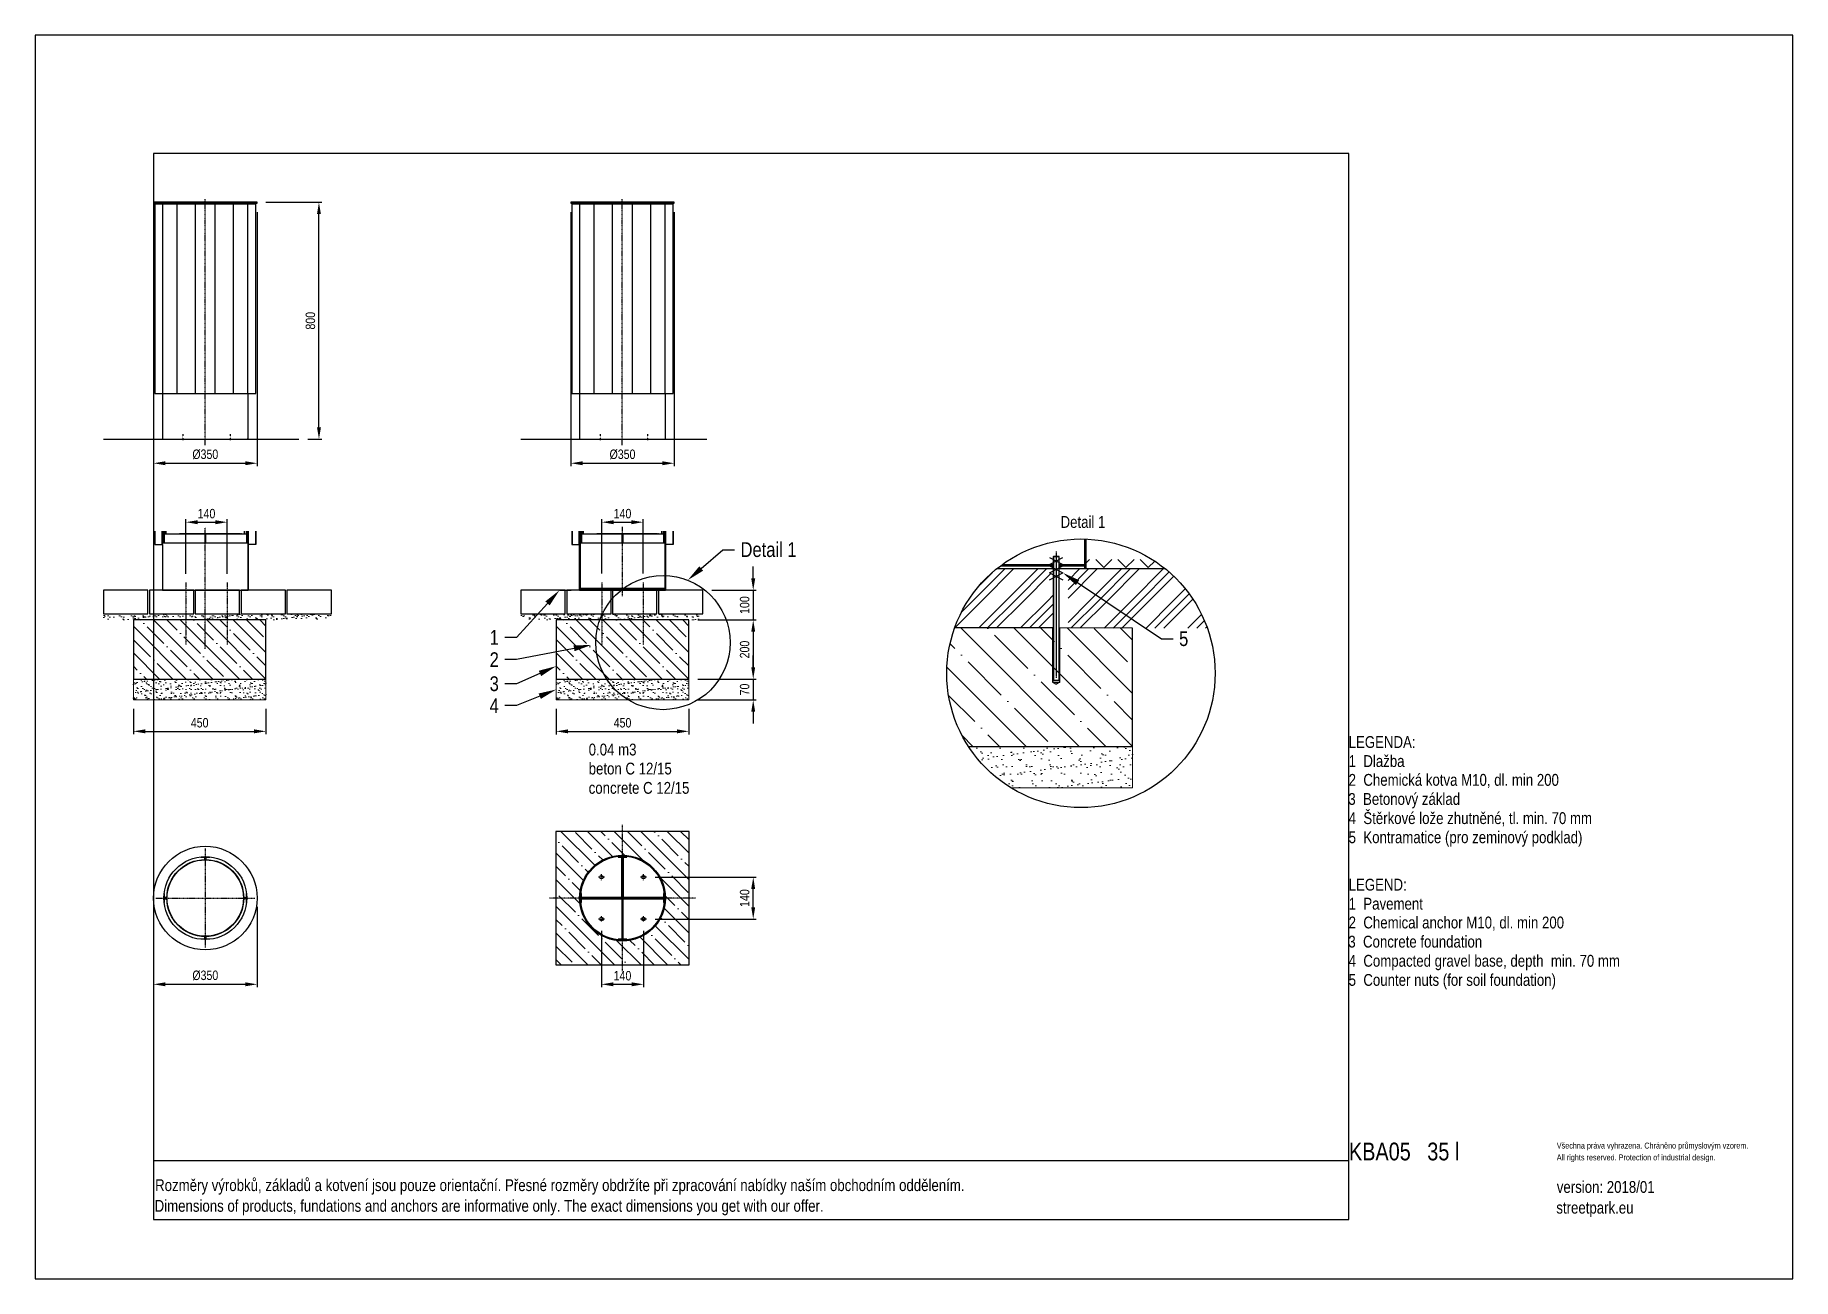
# Model space of a CAD drawing. Header units: millimetres. Extents: x 5064 to 11004, y 3085 to 7285.
import ezdxf
from ezdxf import colors
from ezdxf.entities.mleader import LeaderData, LeaderLine
from ezdxf.lldxf.tags import DXFTag
from ezdxf.math import Vec2, Vec3

# ---------------------------------------------------------------- set-up
doc = ezdxf.new("R2010")
doc.units = ezdxf.units.MM
doc.header["$LTSCALE"] = 0.3
doc.linetypes.add('DashDot', pattern=[15, 9, -3, 0, -3])
doc.layers.add('Nekreslit', color=6, linetype='Continuous', plot=False)
doc.layers.add('SRAFY', color=251, linetype='Continuous', lineweight=13)
doc.styles.add('SEACAD_Arial', font='arial.ttf', dxfattribs={"width": 0.8})
tags = doc.linetypes.add('HIDDEN2', pattern=[4.7625, 3.175, -1.5875]).pattern_tags.tags
tags[6:7] = [DXFTag(74, 4), DXFTag(75, 0), DXFTag(340, '0'), DXFTag(46, 0.0), DXFTag(50, 0.0), DXFTag(44, 0.0), DXFTag(45, 0.0)]
tags[4:5] = [DXFTag(74, 4), DXFTag(75, 0), DXFTag(340, '0'), DXFTag(46, 0.0), DXFTag(50, 0.0), DXFTag(44, 0.0), DXFTag(45, 0.0)]
doc.dimstyles.new('ISO-25', dxfattribs={"dimtxt": 1.6, "dimasz": 2, "dimexe": 0.5, "dimexo": 1.5, "dimtad": 1, "dimdec": 0, "dimtxsty": 'SEACAD_Arial', "dimcen": 2, "dimadec": 0, "dimazin": 0, "dimtfac": 1, "dimtdec": 0, "dimtmove": 0, "dimatfit": 3, "dimfxl": 1, "dimarcsym": 0})

# ---------------------------------------------------------------- blocks, each defined once
blk = doc.blocks.new('*D134')
at = {"color": 0, "lineweight": -2, "transparency": 16777216}
for p, q in [((6825.3, 5010.5), (6825.3, 4924.1)), ((7273.4, 5010.5), (7273.4, 4924.1)), ((6865.3, 4934.1), (7233.4, 4934.1))]:
    blk.add_line(p, q, dxfattribs=at)
at = {"color": 0, "transparency": 16777216}
for points in [[(6865.3, 4940.8), (6865.3, 4927.5), (6825.3, 4934.1)], [(7233.4, 4940.8), (7233.4, 4927.5), (7273.4, 4934.1)]]:
    blk.add_solid(points, dxfattribs=at)
at = {"layer": 'Defpoints', "color": 0, "transparency": 16777216}
for p in [(6825.3, 5040.5), (7273.4, 5040.5), (7273.4, 4934.1)]:
    blk.add_point(p, dxfattribs=at)
at = {"color": 0, "transparency": 16777216, "insert": (7049.4, 4963), "char_height": 32, "attachment_point": 5, "style": 'SEACAD_Arial'}
blk.add_mtext('450', dxfattribs=at)
blk = doc.blocks.new('*D160')
at = {"color": 0, "lineweight": -2, "transparency": 16777216}
for p, q in [((6979.3, 5466.8), (6979.3, 5650.5)), ((7119.3, 5466.8), (7119.3, 5650.5)), ((7019.3, 5640.5), (7079.3, 5640.5))]:
    blk.add_line(p, q, dxfattribs=at)
at = {"color": 0, "transparency": 16777216}
for points in [[(7019.3, 5647.1), (7019.3, 5633.8), (6979.3, 5640.5)], [(7079.3, 5647.1), (7079.3, 5633.8), (7119.3, 5640.5)]]:
    blk.add_solid(points, dxfattribs=at)
at = {"layer": 'Defpoints', "color": 0, "transparency": 16777216}
for p in [(7119.3, 5640.5), (6979.3, 5436.8), (7119.3, 5436.8)]:
    blk.add_point(p, dxfattribs=at)
at = {"color": 0, "transparency": 16777216, "insert": (7049.3, 5669.3), "char_height": 32, "attachment_point": 5, "style": 'SEACAD_Arial'}
blk.add_mtext('140', dxfattribs=at)
blk = doc.blocks.new('*D161')
at = {"color": 0, "lineweight": -2, "transparency": 16777216}
for p, q in [((7491.1, 5450.7), (7491.1, 5490.7)), ((7350.8, 5410.7), (7501.1, 5410.7)), ((7491.1, 5410.7), (7491.1, 5310.5)), ((7303.4, 5310.5), (7501.1, 5310.5)), ((7491.1, 5270.5), (7491.1, 5230.5))]:
    blk.add_line(p, q, dxfattribs=at)
at = {"color": 0, "transparency": 16777216}
for points in [[(7484.4, 5450.7), (7497.7, 5450.7), (7491.1, 5410.7)], [(7484.4, 5270.5), (7497.7, 5270.5), (7491.1, 5310.5)]]:
    blk.add_solid(points, dxfattribs=at)
at = {"layer": 'Defpoints', "color": 0, "transparency": 16777216}
for p in [(7320.8, 5410.7), (7273.4, 5310.5), (7491.1, 5310.5)]:
    blk.add_point(p, dxfattribs=at)
at = {"color": 0, "transparency": 16777216, "insert": (7462.2, 5360.6), "char_height": 32, "attachment_point": 5, "rotation": 90, "style": 'SEACAD_Arial'}
blk.add_mtext('100', dxfattribs=at)
blk = doc.blocks.new('*D162')
at = {"color": 0, "lineweight": -2, "transparency": 16777216}
for p, q in [((7303.4, 5310.5), (7501.1, 5310.5)), ((7491.1, 5270.5), (7491.1, 5150.5)), ((7303.4, 5110.5), (7501.1, 5110.5))]:
    blk.add_line(p, q, dxfattribs=at)
at = {"color": 0, "transparency": 16777216}
for points in [[(7484.4, 5270.5), (7497.7, 5270.5), (7491.1, 5310.5)], [(7484.4, 5150.5), (7497.7, 5150.5), (7491.1, 5110.5)]]:
    blk.add_solid(points, dxfattribs=at)
at = {"layer": 'Defpoints', "color": 0, "transparency": 16777216}
for p in [(7273.4, 5310.5), (7273.4, 5110.5), (7491.1, 5110.5)]:
    blk.add_point(p, dxfattribs=at)
at = {"color": 0, "transparency": 16777216, "insert": (7462.2, 5210.5), "char_height": 32, "attachment_point": 5, "rotation": 90, "style": 'SEACAD_Arial'}
blk.add_mtext('200', dxfattribs=at)
blk = doc.blocks.new('*D163')
at = {"color": 0, "lineweight": -2, "transparency": 16777216}
for p, q in [((7491.1, 5150.5), (7491.1, 5190.5)), ((7303.4, 5110.5), (7501.1, 5110.5)), ((7491.1, 5110.5), (7491.1, 5040.5)), ((7303.4, 5040.5), (7501.1, 5040.5)), ((7491.1, 5000.5), (7491.1, 4960.5))]:
    blk.add_line(p, q, dxfattribs=at)
at = {"color": 0, "transparency": 16777216}
for points in [[(7484.4, 5150.5), (7497.7, 5150.5), (7491.1, 5110.5)], [(7484.4, 5000.5), (7497.7, 5000.5), (7491.1, 5040.5)]]:
    blk.add_solid(points, dxfattribs=at)
at = {"layer": 'Defpoints', "color": 0, "transparency": 16777216}
for p in [(7273.4, 5110.5), (7273.4, 5040.5), (7491.1, 5040.5)]:
    blk.add_point(p, dxfattribs=at)
at = {"color": 0, "transparency": 16777216, "insert": (7462.2, 5075.5), "char_height": 32, "attachment_point": 5, "rotation": 90, "style": 'SEACAD_Arial'}
blk.add_mtext('70', dxfattribs=at)
blk = doc.blocks.new('*D164')
at = {"color": 0, "lineweight": -2, "transparency": 16777216}
for p, q in [((5396.4, 5010.6), (5396.4, 4924.2)), ((5844.5, 5010.6), (5844.5, 4924.2)), ((5436.4, 4934.2), (5804.5, 4934.2))]:
    blk.add_line(p, q, dxfattribs=at)
at = {"color": 0, "transparency": 16777216}
for points in [[(5436.4, 4940.9), (5436.4, 4927.6), (5396.4, 4934.2)], [(5804.5, 4940.9), (5804.5, 4927.6), (5844.5, 4934.2)]]:
    blk.add_solid(points, dxfattribs=at)
at = {"layer": 'Defpoints', "color": 0, "transparency": 16777216}
for p in [(5396.4, 5040.6), (5844.5, 5040.6), (5844.5, 4934.2)]:
    blk.add_point(p, dxfattribs=at)
at = {"color": 0, "transparency": 16777216, "insert": (5620.4, 4963.1), "char_height": 32, "attachment_point": 5, "style": 'SEACAD_Arial'}
blk.add_mtext('450', dxfattribs=at)
blk = doc.blocks.new('*D168')
at = {"color": 0, "lineweight": -2, "transparency": 16777216}
for p, q in [((5464.4, 6687.9), (5464.4, 5829.6)), ((5814.4, 6687.9), (5814.4, 5829.6)), ((5504.4, 5839.6), (5774.4, 5839.6))]:
    blk.add_line(p, q, dxfattribs=at)
at = {"color": 0, "transparency": 16777216}
for points in [[(5504.4, 5846.3), (5504.4, 5833), (5464.4, 5839.6)], [(5774.4, 5846.3), (5774.4, 5833), (5814.4, 5839.6)]]:
    blk.add_solid(points, dxfattribs=at)
at = {"layer": 'Defpoints', "color": 0, "transparency": 16777216}
for p in [(5464.4, 6717.9), (5814.4, 6717.9), (5814.4, 5839.6)]:
    blk.add_point(p, dxfattribs=at)
at = {"color": 0, "transparency": 16777216, "insert": (5639.4, 5869.4), "char_height": 32, "attachment_point": 5, "style": 'SEACAD_Arial'}
blk.add_mtext('%%C350', dxfattribs=at)
blk = doc.blocks.new('*D169')
at = {"color": 0, "lineweight": -2, "transparency": 16777216}
for p, q in [((5844.4, 6720.9), (6033.5, 6720.9)), ((6023.5, 5960.9), (6023.5, 6680.9)), ((5986, 5920.9), (6033.5, 5920.9))]:
    blk.add_line(p, q, dxfattribs=at)
at = {"color": 0, "transparency": 16777216}
for points in [[(6016.9, 6680.9), (6030.2, 6680.9), (6023.5, 6720.9)], [(6016.9, 5960.9), (6030.2, 5960.9), (6023.5, 5920.9)]]:
    blk.add_solid(points, dxfattribs=at)
at = {"layer": 'Defpoints', "color": 0, "transparency": 16777216}
for p in [(5814.4, 6720.9), (6023.5, 6720.9), (5956, 5920.9)]:
    blk.add_point(p, dxfattribs=at)
at = {"color": 0, "transparency": 16777216, "insert": (5994.7, 6320.9), "char_height": 32, "attachment_point": 5, "rotation": 90, "style": 'SEACAD_Arial'}
blk.add_mtext('800', dxfattribs=at)
blk = doc.blocks.new('*D170')
at = {"color": 0, "lineweight": -2, "transparency": 16777216}
for p, q in [((5573.5, 5466.7), (5573.5, 5650.5)), ((5713.5, 5466.7), (5713.5, 5650.5)), ((5613.5, 5640.5), (5673.5, 5640.5))]:
    blk.add_line(p, q, dxfattribs=at)
at = {"color": 0, "transparency": 16777216}
for points in [[(5613.5, 5647.1), (5613.5, 5633.8), (5573.5, 5640.5)], [(5673.5, 5647.1), (5673.5, 5633.8), (5713.5, 5640.5)]]:
    blk.add_solid(points, dxfattribs=at)
at = {"layer": 'Defpoints', "color": 0, "transparency": 16777216}
for p in [(5713.5, 5640.5), (5573.5, 5436.7), (5713.5, 5436.7)]:
    blk.add_point(p, dxfattribs=at)
at = {"color": 0, "transparency": 16777216, "insert": (5643.5, 5669.3), "char_height": 32, "attachment_point": 5, "style": 'SEACAD_Arial'}
blk.add_mtext('140', dxfattribs=at)
blk = doc.blocks.new('*D171')
at = {"color": 0, "lineweight": -2, "transparency": 16777216}
for p, q in [((6874.3, 6687.9), (6874.3, 5829.6)), ((7224.3, 6687.9), (7224.3, 5829.6)), ((6914.3, 5839.6), (7184.3, 5839.6))]:
    blk.add_line(p, q, dxfattribs=at)
at = {"color": 0, "transparency": 16777216}
for points in [[(6914.3, 5846.3), (6914.3, 5833), (6874.3, 5839.6)], [(7184.3, 5846.3), (7184.3, 5833), (7224.3, 5839.6)]]:
    blk.add_solid(points, dxfattribs=at)
at = {"layer": 'Defpoints', "color": 0, "transparency": 16777216}
for p in [(6874.3, 6717.9), (7224.3, 6717.9), (7224.3, 5839.6)]:
    blk.add_point(p, dxfattribs=at)
at = {"color": 0, "transparency": 16777216, "insert": (7049.3, 5869.4), "char_height": 32, "attachment_point": 5, "style": 'SEACAD_Arial'}
blk.add_mtext('%%c350', dxfattribs=at)
blk = doc.blocks.new('*D172')
at = {"color": 0, "lineweight": -2, "transparency": 16777216}
for p, q in [((5464.4, 4340.9), (5464.4, 4069.9)), ((5814.4, 4341.3), (5814.4, 4069.9)), ((5504.4, 4079.9), (5774.4, 4079.9))]:
    blk.add_line(p, q, dxfattribs=at)
at = {"color": 0, "transparency": 16777216}
for points in [[(5504.4, 4086.6), (5504.4, 4073.3), (5464.4, 4079.9)], [(5774.4, 4086.6), (5774.4, 4073.3), (5814.4, 4079.9)]]:
    blk.add_solid(points, dxfattribs=at)
at = {"layer": 'Defpoints', "color": 0, "transparency": 16777216}
for p in [(5464.4, 4370.9), (5814.4, 4371.3), (5814.4, 4079.9)]:
    blk.add_point(p, dxfattribs=at)
at = {"color": 0, "transparency": 16777216, "insert": (5639.4, 4109.7), "char_height": 32, "attachment_point": 5, "style": 'SEACAD_Arial'}
blk.add_mtext('%%c350', dxfattribs=at)
blk = doc.blocks.new('*D175')
at = {"color": 0, "lineweight": -2, "transparency": 16777216}
for p, q in [((6978.6, 4260.4), (6978.6, 4069.9)), ((7120.1, 4260.4), (7120.1, 4069.9)), ((7018.6, 4079.9), (7080.1, 4079.9))]:
    blk.add_line(p, q, dxfattribs=at)
at = {"color": 0, "transparency": 16777216}
for points in [[(7018.6, 4086.6), (7018.6, 4073.3), (6978.6, 4079.9)], [(7080.1, 4086.6), (7080.1, 4073.3), (7120.1, 4079.9)]]:
    blk.add_solid(points, dxfattribs=at)
at = {"layer": 'Defpoints', "color": 0, "transparency": 16777216}
for p in [(6978.6, 4290.4), (7120.1, 4290.4), (7120.1, 4079.9)]:
    blk.add_point(p, dxfattribs=at)
at = {"color": 0, "transparency": 16777216, "insert": (7049.3, 4108.8), "char_height": 32, "attachment_point": 5, "style": 'SEACAD_Arial'}
blk.add_mtext('140', dxfattribs=at)
blk = doc.blocks.new('*D176')
at = {"color": 0, "lineweight": -2, "transparency": 16777216}
for p, q in [((7160.1, 4441.8), (7501.1, 4441.8)), ((7491.1, 4340.4), (7491.1, 4401.8)), ((7160.1, 4300.4), (7501.1, 4300.4))]:
    blk.add_line(p, q, dxfattribs=at)
at = {"color": 0, "transparency": 16777216}
for points in [[(7484.4, 4401.8), (7497.7, 4401.8), (7491.1, 4441.8)], [(7484.4, 4340.4), (7497.7, 4340.4), (7491.1, 4300.4)]]:
    blk.add_solid(points, dxfattribs=at)
at = {"layer": 'Defpoints', "color": 0, "transparency": 16777216}
for p in [(7130.1, 4441.8), (7491.1, 4441.8), (7130.1, 4300.4)]:
    blk.add_point(p, dxfattribs=at)
at = {"color": 0, "transparency": 16777216, "insert": (7462.2, 4371.1), "char_height": 32, "attachment_point": 5, "rotation": 90, "style": 'SEACAD_Arial'}
blk.add_mtext('140', dxfattribs=at)

msp = doc.modelspace()

# ---------------------------------------------------------------- hatches: boundary and pattern name
at = {"layer": 'SRAFY'}
h = msp.add_hatch(dxfattribs=at)
h.set_pattern_fill('ANSI31', color=256)
h.set_pattern_definition([(45, (-671.429, 3940.2067), (-2.245064, 2.245064), [])])
h.paths.add_polyline_path([(8502.9, 5497.7), (8492.4, 5497.7), (8332.8, 5497.7, 0.003723), (8327.4, 5493.7), (8502.9, 5493.7)])
h.paths.add_polyline_path([(8610.9, 5497.7), (8526.9, 5497.7), (8526.9, 5493.7), (8610.9, 5493.7)])
h.paths.add_polyline_path([(8614.9, 5583.5, 0.002206), (8610.9, 5583.6), (8610.9, 5483.7), (8614.9, 5483.7)])
h = msp.add_hatch(dxfattribs=at)
h.set_pattern_fill('ANGLE', color=256, scale=7.6, angle=45)
h.set_pattern_definition([(45, (-671.215, 3948.204), (-37.53747, 37.53747), [38.608, -14.478]), (135, (-671.215, 3948.204), (-37.53747, -37.53747), [38.608, -14.478])])
edge = h.paths.add_edge_path()
edge.add_line((8615.1, 5483.7), (8883, 5483.7))
edge.add_arc((8598.7, 5130.3), 453.5, 51.18558, 58.1829)
edge.add_line((8837.8, 5515.7), (8615.1, 5515.4))
edge.add_arc((-175798.6, 5506.3), 184413.7, -0.004547, 0.002815, ccw=False)
h = msp.add_hatch(dxfattribs=at)
h.set_pattern_fill('GOST_GROUND', color=256, scale=10)
h.paths.add_polyline_path([(8504.9, 5463), (8492.4, 5469.7), (8504.9, 5476.3), (8504.9, 5483.7), (8314.5, 5483.7, 0.138041), (8171.9, 5283.5), (8504.9, 5283.3)])
edge = h.paths.add_edge_path()
edge.add_line((8883, 5483.7), (8554.9, 5483.6))
edge.add_line((8554.9, 5483.6), (8554.9, 5464))
edge.add_line((8554.9, 5464), (8567.4, 5457.3))
edge.add_line((8567.4, 5457.3), (8554.9, 5450.7))
edge.add_line((8554.9, 5450.7), (8554.9, 5283.3))
edge.add_line((8554.9, 5283.3), (8783, 5283.1))
edge.add_line((8783, 5283.1), (9025.7, 5283.1))
edge.add_arc((8598.7, 5130.3), 453.5, 19.68637, 51.18484)
h = msp.add_hatch(dxfattribs=at)
h.set_pattern_fill('AR-SAND', color=256, scale=0.5)
h.paths.add_polyline_path([(5464.4, 5330.7), (5295.4, 5330.7), (5295.4, 5310.8), (5430.4, 5310.8), (5464.4, 5310.8)])
h.paths.add_polyline_path([(5514.4, 5330.7), (5464.4, 5330.7), (5464.4, 5310.8), (5514.4, 5310.7)])
h.paths.add_polyline_path([(5794.4, 5330.7), (5514.4, 5330.7), (5514.4, 5310.7), (5794.4, 5310.5)])
h.paths.add_polyline_path([(6065.4, 5330.7), (5794.4, 5330.7), (5794.4, 5310.5), (5878.5, 5310.5), (6065.4, 5310.5)])
h = msp.add_hatch(dxfattribs=at)
h.set_pattern_fill('ANSI35', color=256, scale=10, angle=90)
h.set_pattern_definition([(135, (-1258.534, 0.097), (-44.9013, -44.9013), []), (135, (-1258.534, 45), (-44.9013, -44.9013), [79.375, -15.875, 0, -15.875])])
h.paths.add_polyline_path([(5844.5, 5310.6), (5396.4, 5310.9), (5396.4, 5110.5), (5844.5, 5110.5)])
h = msp.add_hatch(dxfattribs=at)
h.set_pattern_fill('AR-SAND', color=256, scale=0.5)
h.set_pattern_definition([(37.5, (170.387, 0), (-0.800016, 24.47066), [0, -19.304, 0, -21.59, 0, -20.6375]), (7.5, (170.387, 0), (22.47616, 35.84126), [0, -10.414, 0, -17.399, 0, -6.6675]), (327.5, (154.766, 0), (39.54962, 0.07186), [0, -6.35, 0, -22.86, 0, -29.845]), (317.5, (154.766, 0), (38.17782, 11.14647), [0, -3.175, 0, -14.986, 0, -17.145])])
h.paths.add_polyline_path([(6763.6, 5330.7), (6705.8, 5330.7), (6705.8, 5310.8), (6745.4, 5310.8)])
h.paths.add_polyline_path([(6944.3, 5330.7), (6763.6, 5330.7), (6745.4, 5310.8), (6825.3, 5310.8), (6944.3, 5310.7)])
h.paths.add_polyline_path([(7154.3, 5330.7), (6944.3, 5330.7), (6944.3, 5310.7), (7154.3, 5310.5)])
h.paths.add_polyline_path([(7320.8, 5330.7), (7154.3, 5330.7), (7154.3, 5310.5), (7273.4, 5310.5), (7320.8, 5310.5)])
h = msp.add_hatch(dxfattribs=at)
h.set_pattern_fill('ANSI35', color=256, scale=10, angle=90)
h.set_pattern_definition([(135, (170.387, 0), (-44.9013, -44.9013), []), (135, (170.387, 44.9), (-44.9013, -44.9013), [79.375, -15.875, 0, -15.875])])
h.paths.add_polyline_path([(7273.4, 5310.5), (6825.3, 5310.8), (6825.3, 5110.5), (7273.4, 5110.5)])
h = msp.add_hatch(dxfattribs=at)
h.set_pattern_fill('ANSI35', color=256, scale=20, angle=90)
h.set_pattern_definition([(135, (-5432.99, -5337.81), (-89.8026, -89.8026), []), (135, (-5432.99, -5248.01), (-89.8026, -89.8026), [158.75, -31.75, 0, -31.75])])
edge = h.paths.add_edge_path()
edge.add_arc((8598.7, 5130.3), 453.5, 160.25313, 213.03807)
edge.add_line((8218.6, 4883.1), (8773, 4883.1))
edge.add_line((8773, 4883.1), (8773, 5283.1))
edge.add_line((8773, 5283.1), (8171.9, 5283.5))
h = msp.add_hatch(dxfattribs=at)
h.set_pattern_fill('AR-SAND', color=256, scale=0.5)
h.set_pattern_definition([(37.5, (6.963, -149.535), (-0.800016, 24.47066), [0, -19.304, 0, -21.59, 0, -20.6375]), (7.5, (6.963, -149.535), (22.47616, 35.84126), [0, -10.414, 0, -17.399, 0, -6.6675]), (327.5, (-8.658, -149.535), (39.54962, 0.07186), [0, -6.35, 0, -22.86, 0, -29.845]), (317.5, (-8.658, -149.535), (38.17782, 11.14647), [0, -3.175, 0, -14.986, 0, -17.145])])
h.paths.add_polyline_path([(5844.5, 5040.6), (5844.5, 5110.6), (5396.4, 5110.6), (5396.4, 5040.6)])
h = msp.add_hatch(dxfattribs=at)
h.set_pattern_fill('AR-SAND', color=256, scale=0.5)
h.set_pattern_definition([(37.5, (1435.883, -149.632), (-0.800016, 24.47066), [0, -19.304, 0, -21.59, 0, -20.6375]), (7.5, (1435.883, -149.632), (22.47616, 35.84126), [0, -10.414, 0, -17.399, 0, -6.6675]), (327.5, (1420.262, -149.632), (39.54962, 0.07186), [0, -6.35, 0, -22.86, 0, -29.845]), (317.5, (1420.262, -149.632), (38.17782, 11.14647), [0, -3.175, 0, -14.986, 0, -17.145])])
h.paths.add_polyline_path([(7273.4, 5040.5), (7273.4, 5110.5), (6825.3, 5110.5), (6825.3, 5040.5)])
h = msp.add_hatch(dxfattribs=at)
h.set_pattern_fill('AR-SAND', color=256)
h.set_pattern_definition([(37.5, (-2901.995, -5637.076), (-1.60003, 48.94132), [0, -38.608, 0, -43.18, 0, -41.275]), (7.5, (-2901.995, -5637.076), (44.95233, 71.6825), [0, -20.828, 0, -34.798, 0, -13.335]), (327.5, (-2933.237, -5637.076), (79.09924, 0.14372), [0, -12.7, 0, -45.72, 0, -59.69]), (317.5, (-2933.24, -5637.076), (76.35565, 22.29293), [0, -6.35, 0, -29.972, 0, -34.29])])
h.paths.add_polyline_path([(8773, 4743.1), (8773, 4883.1), (8218.6, 4883.1), (8362.6, 4743.2)])
h = msp.add_hatch(dxfattribs=at)
h.set_pattern_fill('ANSI35', color=256, scale=10, angle=90)
h.set_pattern_definition([(135, (-5873.285, -470.17), (-44.90128, -44.90128), []), (135, (-5873.285, -425.27), (-44.90128, -44.90128), [79.375, -15.875, 0, -15.875])])
h.paths.add_polyline_path([(7274.3, 4596.1), (6824.3, 4596.1), (6824.3, 4146.1), (7274.3, 4146.1)])
h.paths.add_polyline_path([(7194.3, 4371.1, -1), (6904.3, 4371.1, -1)], flags=16)
h.paths.add_polyline_path([(7191.3, 4371.1, -1), (6907.3, 4371.1, -1)], flags=0)
h.paths.add_polyline_path([(6908.1, 4386.1), (6911.1, 4386.1), (6911.1, 4373.6), (7046.8, 4373.6), (7046.8, 4509.3), (7034.3, 4509.3), (7034.3, 4512.3), (7064.3, 4512.3), (7064.3, 4509.3), (7051.8, 4509.3), (7051.8, 4373.6), (7187.6, 4373.6), (7187.6, 4386.1), (7190.6, 4386.1), (7190.6, 4356.1), (7187.6, 4356.1), (7187.6, 4368.6), (7051.8, 4368.6), (7051.8, 4232.9), (7064.3, 4232.9), (7064.3, 4229.9), (7034.3, 4229.9), (7034.3, 4232.9), (7046.8, 4232.9), (7046.8, 4368.6), (6911.1, 4368.6), (6911.1, 4356.1), (6908.1, 4356.1)], flags=0)
h = msp.add_hatch(dxfattribs=at)
h.set_pattern_fill('ANSI31', color=256, angle=45)
h.set_pattern_definition([(90, (1334.958, -8189.8787), (-3.175, 7e-16), [])])
h.paths.add_polyline_path([(6946.8, 4268.6, 1), (7151.9, 4473.6, 1)])
h.paths.add_polyline_path([(7149.8, 4471.5, -1), (6948.9, 4270.7, -1)], flags=16)
h = msp.add_hatch(dxfattribs=at)
h.set_pattern_fill('ANSI31', color=256, angle=90)
h.set_pattern_definition([(135, (11890.612, -8551.537), (-2.245064, -2.245064), [])])
h.paths.add_polyline_path([(7046.8, 4368.6), (7046.8, 4232.9), (7051.8, 4232.9), (7051.8, 4368.6)])
h.paths.add_polyline_path([(7046.8, 4509.3), (7046.8, 4373.6), (7051.8, 4373.6), (7051.8, 4509.3)])
h.paths.add_polyline_path([(6911.1, 4373.6), (6911.1, 4368.6), (7187.6, 4368.6), (7187.6, 4373.6)])
h.paths.add_polyline_path([(7034.3, 4512.3), (7034.3, 4509.3), (7064.3, 4509.3), (7064.3, 4512.3)])
h.paths.add_polyline_path([(6908.1, 4386.1), (6908.1, 4356.1), (6911.1, 4356.1), (6911.1, 4386.1)])
h.paths.add_polyline_path([(7034.3, 4232.9), (7034.3, 4229.9), (7064.3, 4229.9), (7064.3, 4232.9)])
h.paths.add_polyline_path([(7187.6, 4386.1), (7187.6, 4356.1), (7190.6, 4356.1), (7190.6, 4386.1)])

# ---------------------------------------------------------------- linework, layer by layer
for p, q in [((5494.4, 6717.9), (5494.4, 6714.9)), ((5495.6, 6074.9), (5495.6, 6714.9)), ((5543.9, 6074.9), (5543.9, 6714.9)), ((5605.9, 6074.9), (5605.9, 6714.9)), ((5673, 6074.9), (5673, 6714.9)), ((5734.9, 6074.9), (5734.9, 6714.9)), ((5783.3, 6074.9), (5783.3, 6714.9)), ((5784.4, 6717.9), (5784.4, 6714.9)), ((6904.3, 6717.9), (6904.3, 6714.9)), ((6905.5, 6074.9), (6905.5, 6714.9)), ((6953.8, 6074.9), (6953.8, 6714.9)), ((7015.8, 6074.9), (7015.8, 6714.9)), ((7082.9, 6074.9), (7082.9, 6714.9)), ((7144.9, 6074.9), (7144.9, 6714.9)), ((7193.2, 6074.9), (7193.2, 6714.9)), ((7194.3, 6717.9), (7194.3, 6714.9)), ((5784.4, 5920.9), (5781.4, 5920.9)), ((6836.3, 5920.9), (6876.3, 5920.9)), ((6919.3, 5920.9), (7179.3, 5920.9)), ((6919.3, 5920.9), (7179.3, 5920.9)), ((5494.4, 5600.7), (5497.4, 5600.7)), ((5500.4, 5610.7), (5500.4, 5570.7)), ((5500.4, 5600.7), (5778.4, 5600.7)), ((5522.4, 5600.7), (5726.4, 5600.7)), ((5756.4, 5600.7), (5552.4, 5600.7)), ((5626.4, 5600.7), (5623.4, 5600.7)), ((5761.4, 5600.7), (5758.4, 5600.7)), ((5778.4, 5610.7), (5778.4, 5570.7)), ((5784.4, 5600.7), (5781.4, 5600.7)), ((5784.4, 5600.7), (5782.4, 5600.7)), ((5784.4, 5410.7), (5784.4, 5600.7)), ((6904.3, 5600.7), (6907.3, 5600.7)), ((6910.3, 5610.7), (6910.3, 5570.7)), ((6910.3, 5600.7), (7188.3, 5600.7)), ((6932.3, 5600.7), (7136.3, 5600.7)), ((7166.3, 5600.7), (6962.3, 5600.7)), ((7036.3, 5600.7), (7033.3, 5600.7)), ((7171.3, 5600.7), (7168.3, 5600.7)), ((7188.3, 5610.7), (7188.3, 5570.7)), ((7194.3, 5600.7), (7191.3, 5600.7)), ((5494.4, 5564.7), (5494.4, 5410.7)), ((5494.4, 5564.7), (5494.4, 5410.7)), ((5497.4, 5570.7), (5781.4, 5570.7)), ((5784.4, 5564.7), (5784.4, 5410.7)), ((6904.3, 5564.7), (6904.3, 5410.7)), ((6904.3, 5564.7), (6904.3, 5410.7)), ((6907.3, 5570.7), (7191.3, 5570.7)), ((7194.3, 5564.7), (7194.3, 5410.7)), ((8506.5, 5525.3), (8523.3, 5525.3)), ((8614.9, 5583.5), (8614.9, 5483.7)), ((8314.5, 5483.7), (8504.9, 5483.7)), ((8327.4, 5493.7), (8504.9, 5493.7)), ((8332.8, 5497.7), (8504.9, 5497.7)), ((8492.4, 5521.7), (8537.4, 5497.7)), ((8492.4, 5497.7), (8537.4, 5521.7)), ((8492.4, 5493.7), (8537.4, 5469.7)), ((8492.4, 5469.7), (8537.4, 5493.7)), ((8492.4, 5469.7), (8537.4, 5445.7)), ((8492.4, 5445.7), (8537.4, 5469.7)), ((8502.9, 5497.7), (8502.9, 5493.7)), ((8524.9, 5497.7), (8610.9, 5497.7)), ((8524.9, 5493.7), (8610.9, 5493.7)), ((8524.9, 5483.7), (8614.9, 5483.7)), ((8526.9, 5497.7), (8526.9, 5493.7)), ((8614.9, 5483.7), (8883, 5483.7)), ((5494.4, 5410.7), (5497.4, 5410.7)), ((5494.4, 5410.7), (5784.4, 5410.7)), ((5784.4, 5410.7), (5781.4, 5410.7)), ((5782.4, 5410.7), (5784.4, 5410.7)), ((6836.3, 5410.7), (6876.3, 5410.7)), ((6904.3, 5410.7), (7194.3, 5410.7)), ((6906.3, 5417.7), (7192.3, 5417.7)), ((6906.3, 5415.7), (7192.3, 5415.7)), ((5295.4, 5330.7), (5437.4, 5330.7)), ((8504.9, 5283.3), (8171.9, 5283.5)), ((8773, 5283.1), (8524.9, 5283.3)), ((8773, 4883.1), (8773, 5283.1)), ((8218.6, 4883.1), (8773, 4883.1))]:
    msp.add_line(p, q)
at = {"linetype": 'DashDot'}
for p, q in [((5639.4, 5900.9), (5639.4, 6731.9)), ((7048.6, 5900.9), (7048.6, 6731.9)), ((5639.4, 5212.8), (5639.4, 5622.5)), ((7049.3, 5390.7), (7049.3, 5624.4)), ((7049.3, 4124.1), (7049.3, 4618.1)), ((5639.4, 4538.1), (5639.4, 4204.1)), ((5472.4, 4371.1), (5806.4, 4371.1)), ((7296.3, 4371.1), (6802.3, 4371.1))]:
    msp.add_line(p, q, dxfattribs=at)
at = {"color": 7, "linetype": 'Continuous'}
for p, q in [((5295.4, 5920.9), (5956, 5920.9)), ((6705.8, 5920.9), (7334.1, 5920.9)), ((5464.4, 5610.7), (5464.4, 5466.7)), ((8504.9, 5523.7), (8504.9, 5107.6)), ((8524.9, 5107.6), (8524.9, 5523.7)), ((5445.4, 5410.7), (5295.4, 5410.7)), ((5295.4, 5410.7), (5295.4, 5330.7)), ((5445.4, 5330.7), (5445.4, 5410.7)), ((5600.4, 5410.7), (5450.4, 5410.7)), ((5450.4, 5410.7), (5450.4, 5330.7)), ((5600.4, 5330.7), (5600.4, 5410.7)), ((5755.4, 5410.7), (5605.4, 5410.7)), ((5605.4, 5410.7), (5605.4, 5330.7)), ((5755.4, 5330.7), (5755.4, 5410.7)), ((5910.4, 5410.7), (5760.4, 5410.7)), ((5760.4, 5410.7), (5760.4, 5330.7)), ((5910.4, 5330.7), (5910.4, 5410.7)), ((6065.4, 5410.7), (5915.4, 5410.7)), ((5915.4, 5410.7), (5915.4, 5330.7)), ((6065.4, 5330.7), (6065.4, 5410.7)), ((6855.8, 5410.7), (6705.8, 5410.7)), ((6705.8, 5410.7), (6705.8, 5330.7)), ((6855.8, 5330.7), (6855.8, 5410.7)), ((7010.8, 5410.7), (6860.8, 5410.7)), ((6860.8, 5410.7), (6860.8, 5330.7)), ((7010.8, 5330.7), (7010.8, 5410.7)), ((7165.8, 5410.7), (7015.8, 5410.7)), ((7015.8, 5410.7), (7015.8, 5330.7)), ((7165.8, 5330.7), (7165.8, 5410.7)), ((7320.8, 5410.7), (7170.8, 5410.7)), ((7170.8, 5410.7), (7170.8, 5330.7)), ((7320.8, 5330.7), (7320.8, 5410.7)), ((5295.4, 5330.7), (5445.4, 5330.7)), ((5450.4, 5330.7), (5600.4, 5330.7)), ((5605.4, 5330.7), (5755.4, 5330.7)), ((5760.4, 5330.7), (5910.4, 5330.7)), ((5915.4, 5330.7), (6065.4, 5330.7)), ((6705.8, 5330.7), (6855.8, 5330.7)), ((6860.8, 5330.7), (7010.8, 5330.7)), ((7015.8, 5330.7), (7165.8, 5330.7)), ((7170.8, 5330.7), (7320.8, 5330.7))]:
    msp.add_line(p, q, dxfattribs=at)
at = {"color": 0, "linetype": 'DashDot', "ltscale": 0.1}
for p, q in [((5563.5, 5937.9), (5563.5, 5917.9)), ((5723.5, 5937.9), (5723.5, 5917.9)), ((6973.4, 5937.9), (6973.4, 5917.9)), ((7133.4, 5937.9), (7133.4, 5917.9)), ((6988.6, 4441.8), (6968.6, 4441.8)), ((6978.6, 4431.8), (6978.6, 4451.8)), ((7130.1, 4441.8), (7110.1, 4441.8)), ((7120.1, 4431.8), (7120.1, 4451.8)), ((6988.6, 4300.4), (6968.6, 4300.4)), ((6978.6, 4290.4), (6978.6, 4310.4)), ((7130.1, 4300.4), (7110.1, 4300.4)), ((7120.1, 4290.4), (7120.1, 4310.4))]:
    msp.add_line(p, q, dxfattribs=at)
at = {"lineweight": 15}
for p, q in [((6836.3, 5920.9), (6886.3, 5920.9)), ((8506.5, 5525.3), (8506.5, 5106)), ((8523.3, 5106), (8523.3, 5525.3)), ((6836.3, 5410.7), (6886.3, 5410.7))]:
    msp.add_line(p, q, dxfattribs=at)
at = {"color": 7, "linetype": 'HIDDEN2'}
for p, q in [((8506.5, 5525.3), (8504.9, 5523.7)), ((8524.9, 5523.7), (8523.3, 5525.3)), ((8524.9, 5523.7), (8504.9, 5523.7)), ((8504.9, 5107.6), (8524.9, 5107.6)), ((8504.9, 5107.6), (8506.5, 5106)), ((8514.9, 5106), (8506.5, 5106)), ((8523.3, 5106), (8514.9, 5106)), ((8523.3, 5106), (8524.9, 5107.6))]:
    msp.add_line(p, q, dxfattribs=at)
at = {"linetype": 'DashDot', "lineweight": 30}
for p, q in [((8514.9, 5541.7), (8514.9, 5120.4)), ((8514.9, 5535.7), (8514.9, 5114.4)), ((5573.5, 5436.7), (5573.5, 5226.1)), ((5713.5, 5436.7), (5713.5, 5226.1)), ((6979.3, 5436.8), (6979.3, 5226.1)), ((7119.3, 5436.8), (7119.3, 5226.1))]:
    msp.add_line(p, q, dxfattribs=at)
at = {"linetype": 'HIDDEN2'}
for p, q in [((8502.9, 5283.3), (8502.9, 5100)), ((8526.9, 5100), (8526.9, 5283.3))]:
    msp.add_line(p, q, dxfattribs=at)
at = {"color": 7, "linetype": 'HIDDEN2', "ltscale": 0.2}
msp.add_line((8502.9, 5100), (8526.9, 5100), dxfattribs=at)
at = {"linetype": 'HIDDEN2', "ltscale": 0.2}
for p in [(8502.9, 5100), (8526.9, 5100)]:
    msp.add_line(p, (8514.9, 5093.1), dxfattribs=at)
for points in [[(5464.4, 6717.9), (5814.4, 6717.9), (5814.4, 6720.9), (5464.4, 6720.9)], [(5468.4, 6074.9), (5810.4, 6074.9), (5810.4, 6714.9), (5468.4, 6714.9)], [(6874.3, 6717.9), (7224.3, 6717.9), (7224.3, 6720.9), (6874.3, 6720.9)], [(6878.3, 6074.9), (7220.3, 6074.9), (7220.3, 6714.9), (6878.3, 6714.9)], [(5641.4, 5570.7), (5641.4, 5600.7), (5637.4, 5600.7), (5637.4, 5570.7)], [(6906.3, 5410.7), (6904.3, 5410.7), (6904.3, 5600.7), (6906.3, 5600.7)], [(7051.3, 5570.7), (7051.3, 5600.7), (7047.3, 5600.7), (7047.3, 5570.7)], [(7192.3, 5410.7), (7194.3, 5410.7), (7194.3, 5600.7), (7192.3, 5600.7)], [(5396.4, 5110.5), (5844.5, 5110.5), (5844.5, 5310.6), (5396.4, 5310.9)], [(6825.3, 5110.5), (7273.4, 5110.5), (7273.4, 5310.5), (6825.3, 5310.8)], [(6824.3, 4146.1), (7274.3, 4146.1), (7274.3, 4596.1), (6824.3, 4596.1)], [(7064.3, 4509.3), (7064.3, 4512.3), (7034.3, 4512.3), (7034.3, 4509.3)], [(6911.1, 4386.1), (6908.1, 4386.1), (6908.1, 4356.1), (6911.1, 4356.1)], [(7187.6, 4368.6), (7187.6, 4373.6), (6911.1, 4373.6), (6911.1, 4368.6)], [(7187.6, 4356.1), (7190.6, 4356.1), (7190.6, 4386.1), (7187.6, 4386.1)], [(7034.3, 4232.9), (7034.3, 4229.9), (7064.3, 4229.9), (7064.3, 4232.9)]]:
    msp.add_lwpolyline(points, close=True)
for points in [[(5494.4, 6074.9), (5494.4, 5920.9), (5784.4, 5920.9), (5784.4, 6074.9)], [(6904.3, 6074.9), (6904.3, 5920.9), (7194.3, 5920.9), (7194.3, 6074.9)], [(5468.4, 5610.7), (5468.4, 5564.7), (5494.4, 5564.7), (5494.4, 5610.7)], [(5469.4, 5610.7), (5469.4, 5564.7), (5493.4, 5564.7), (5493.4, 5610.7)], [(5497.4, 5600.7), (5497.4, 5610.7)], [(5497.4, 5570.7), (5497.4, 5610.7)], [(5505.4, 5610.7), (5505.4, 5600.7), (5773.4, 5600.7), (5773.4, 5610.7)], [(5506.4, 5610.7), (5506.4, 5601.7), (5772.4, 5601.7), (5772.4, 5610.7)], [(5781.4, 5570.7), (5781.4, 5610.7)], [(5810.4, 5610.7), (5810.4, 5564.7), (5784.4, 5564.7), (5784.4, 5610.7)], [(5809.4, 5610.7), (5809.4, 5564.7), (5785.4, 5564.7), (5785.4, 5610.7)], [(6878.3, 5610.7), (6878.3, 5564.7), (6904.3, 5564.7), (6904.3, 5610.7)], [(6879.3, 5610.7), (6879.3, 5564.7), (6903.3, 5564.7), (6903.3, 5610.7)], [(6907.3, 5600.7), (6907.3, 5610.7)], [(6907.3, 5570.7), (6907.3, 5610.7)], [(6915.3, 5610.7), (6915.3, 5600.7), (7183.3, 5600.7), (7183.3, 5610.7)], [(6916.3, 5610.7), (6916.3, 5601.7), (7182.3, 5601.7), (7182.3, 5610.7)], [(7191.3, 5570.7), (7191.3, 5610.7)], [(7220.3, 5610.7), (7220.3, 5564.7), (7194.3, 5564.7), (7194.3, 5610.7)], [(7219.3, 5610.7), (7219.3, 5564.7), (7195.3, 5564.7), (7195.3, 5610.7)], [(8610.9, 5583.6), (8610.9, 5483.7), (8614.9, 5483.7), (8614.9, 5583.5)], [(5624.4, 4510.3), (5624.4, 4509.3), (5654.4, 4509.3), (5654.4, 4510.3)], [(5641.9, 4501.1), (5641.9, 4509.3), (5636.9, 4509.3), (5636.9, 4501.1)], [(7046.8, 4373.6), (7046.8, 4509.3), (7051.8, 4509.3), (7051.8, 4373.6), (7046.8, 4373.6), (7046.8, 4373.6)], [(5500.2, 4356.1), (5501.2, 4356.1), (5501.2, 4386.1), (5500.2, 4386.1)], [(5509.4, 4373.6), (5501.2, 4373.6), (5501.2, 4368.6), (5509.4, 4368.6)], [(5769.4, 4373.6), (5777.6, 4373.6), (5777.6, 4368.6), (5769.4, 4368.6)], [(5778.6, 4386.1), (5777.6, 4386.1), (5777.6, 4356.1), (5778.6, 4356.1)], [(7046.8, 4368.6), (7046.8, 4232.9), (7051.8, 4232.9), (7051.8, 4368.6), (7046.8, 4368.6), (7046.8, 4368.6)], [(5654.4, 4231.9), (5654.4, 4232.9), (5624.4, 4232.9), (5624.4, 4231.9)], [(5636.9, 4241.1), (5636.9, 4232.9), (5641.9, 4232.9), (5641.9, 4241.1)]]:
    msp.add_lwpolyline(points)
for centre, radius in [((8598.7, 5130.3), 453.5), ((7186.2, 5234.1), 226.7), ((5639.4, 4371.1), 175), ((7049.3, 4371.1), 145), ((5639.4, 4371.1), 140), ((5639.4, 4371.1), 130), ((5639.4, 4371.1), 129), ((7049.3, 4371.1), 142), ((6978.6, 4441.8), 6), ((7120.1, 4441.8), 6), ((6978.6, 4300.4), 6), ((7120.1, 4300.4), 6)]:
    msp.add_circle(centre, radius)
at = {"color": 7, "linetype": 'Continuous'}
msp.add_circle((6045.5, 5410.7), 0.01, dxfattribs=at)
at = {"layer": 'Nekreslit'}
msp.add_line((5464.4, 3485.3), (9504.4, 3485.3), dxfattribs=at)
for points in [[(5064.4, 3085.3), (11004.4, 3085.3), (11004.4, 7285.3), (5064.4, 7285.3)], [(5464.4, 3285.3), (9504.4, 3285.3), (9504.4, 6885.3), (5464.4, 6885.3)]]:
    msp.add_lwpolyline(points, close=True, dxfattribs=at)
at = {"layer": 'SRAFY'}
for p, q in [((5396.4, 5110.5), (5396.4, 5040.6)), ((5844.5, 5040.6), (5844.5, 5110.5)), ((6825.3, 5110.5), (6825.3, 5040.5)), ((7273.4, 5040.5), (7273.4, 5110.5)), ((5396.4, 5040.6), (5844.5, 5040.6)), ((6825.3, 5040.5), (7273.4, 5040.5)), ((8773, 4743.2), (8773, 4883.1)), ((8362.6, 4743.2), (8773, 4743.2))]:
    msp.add_line(p, q, dxfattribs=at)

# ---------------------------------------------------------------- texts
at = {"style": 'SEACAD_Arial', "width": 0.8}
for s, height, p in [('0.04 m3', 40, (6935, 4852.7)), ('LEGENDA:', 40, (9503.3, 4878.1)), ('beton C 12/15', 40, (6935, 4788.5)), ('1  Dlažba', 40, (9503.3, 4813.8)), ('concrete C 12/15', 40, (6935, 4723.3)), ('2  Chemická kotva M10, dl. min 200', 40, (9503.3, 4750.3)), ('3  Betonový základ', 40, (9502.2, 4685.8)), ('4  Štěrkové lože zhutněné, tl. min. 70 mm', 40, (9503.3, 4621.1)), ('5  Kontramatice (pro zeminový podklad)', 40, (9503.3, 4556.5)), ('LEGEND:', 40, (9503.3, 4396.4)), ('1  Pavement', 40, (9503.3, 4332.1)), ('2  Chemical anchor M10, dl. min 200', 40, (9503.3, 4268.6)), ('3  Concrete foundation', 40, (9502.2, 4204)), ('4  Compacted gravel base, depth  min. 70 mm', 40, (9503.3, 4139.3)), ('5  Counter nuts (for soil foundation)', 40, (9503.3, 4074.7)), ('KBA05   35 l', 60, (9504.4, 3485.3)), ('Všechna práva vyhrazena. Chráněno průmyslovým vzorem.', 20, (10206.7, 3525.3)), ('All rights reserved. Protection of industrial design.', 20, (10206.7, 3485.3)), ('Rozměry výrobků, základů a kotvení jsou pouze orientační. Přesné rozměry obdržíte při zpracování nabídky naším obchodním oddělením.', 39.9982, (5469.8, 3381.6)), ('version: 2018/01', 40, (10206.7, 3375.5)), ('Dimensions of products, fundations and anchors are informative only. The exact dimensions you get with our offer.', 39.9982, (5468.2, 3311.7)), ('streetpark.eu', 40, (10205.1, 3305.6))]:
    msp.add_text(s, height=height, dxfattribs=at).set_placement(p)
at = {"insert": (8529.7, 5661.3), "char_height": 40, "attachment_point": 1, "style": 'SEACAD_Arial'}
msp.add_mtext_dynamic_manual_height_columns('Detail 1', width=226.121, gutter_width=200, heights=[0], dxfattribs=at)

# ---------------------------------------------------------------- dimensions: what is measured, and where the dimension line sits
for base, p1, p2, override, picture, middle in [((5814.4, 5839.6), (5464.4, 6717.9), (5814.4, 6717.9), {"dimpost": '%%C<>'}, '*D168', (5639.4, 5869.4)), ((7224.3, 5839.6), (6874.3, 6717.9), (7224.3, 6717.9), {"dimpost": '%%c<>'}, '*D171', (7049.3, 5869.4)), ((5844.5, 4934.2), (5396.4, 5040.6), (5844.5, 5040.6), {"dimscale": 0, "dimrnd": 10, "dimtix": 0, "dimtofl": 1, "dimtmove": 0, "dimatfit": 3}, '*D164', (5620.4, 4963.1)), ((7273.4, 4934.1), (6825.3, 5040.5), (7273.4, 5040.5), {"dimscale": 0, "dimrnd": 10, "dimtix": 0, "dimtofl": 1, "dimtmove": 0, "dimatfit": 3}, '*D134', (7049.4, 4963)), ((5814.4, 4079.9), (5464.4, 4370.9), (5814.4, 4371.3), {"dimpost": '%%c<>'}, '*D172', (5639.4, 4109.7)), ((7120.0561, 4079.9245), (6978.6348, 4290.3831), (7120.0561, 4290.3831), {"dimrnd": 10}, '*D175', (7049.3454, 4108.7629))]:
    dim = msp.add_linear_dim(base=base, p1=p1, p2=p2, dimstyle='ISO-25', override=override)
    dim.commit()
    dim.dimension.update_dxf_attribs({"geometry": picture, "text_midpoint": middle})
for base, p1, p2, picture, middle in [((6023.5, 6720.9), (5956, 5920.9), (5814.4, 6720.9), '*D169', (5994.7, 6320.9)), ((7491.1, 5310.5), (7320.8, 5410.7), (7273.4, 5310.5), '*D161', (7462.2, 5360.6)), ((7491.1, 5110.5), (7273.4, 5310.5), (7273.4, 5110.5), '*D162', (7462.2, 5210.5)), ((7491.1, 5040.5), (7273.4, 5110.5), (7273.4, 5040.5), '*D163', (7462.2, 5075.5))]:
    dim = msp.add_linear_dim(base=base, p1=p1, p2=p2, angle=90, dimstyle='ISO-25')
    dim.commit()
    dim.dimension.update_dxf_attribs({"geometry": picture, "text_midpoint": middle})
for base, p1, p2, picture, middle in [((5713.5, 5640.5), (5573.5, 5436.7), (5713.5, 5436.7), '*D170', (5643.5, 5669.3)), ((7119.3, 5640.5), (6979.3, 5436.8), (7119.3, 5436.8), '*D160', (7049.3, 5669.3))]:
    dim = msp.add_linear_dim(base=base, p1=p1, p2=p2, dimstyle='ISO-25')
    dim.commit()
    dim.dimension.update_dxf_attribs({"geometry": picture, "text_midpoint": middle})
dim = msp.add_linear_dim(base=(7491.1, 4441.8), p1=(7130.1, 4300.4), p2=(7130.1, 4441.8), angle=90, dimstyle='ISO-25', override={"dimrnd": 10})
dim.commit()
dim.dimension.update_dxf_attribs({"geometry": '*D176', "text_midpoint": (7462.2, 4371.1)})

# ---------------------------------------------------------------- leaders
ml = msp.add_multileader_mtext('Standard')
ml.set_content('Detail 1', color=256, style='SEACAD_Arial')
ml.set_leader_properties(lineweight=-3)
ml.build(insert=Vec2(0, 0))
ml.multileader.update_dxf_attribs({"text_right_attachment_type": 6, "dogleg_length": 2, "arrow_head_size": 60, "scale": 20})
ctx = ml.context
ctx.base_point, ctx.scale, ctx.char_height, ctx.arrow_head_size, ctx.landing_gap_size, ctx.plane_origin = Vec3(7428.2, 5547.6), 20, 50, 60, 20, Vec3(8835.4, 5437.4)
ctx.right_attachment = 6
notes = []
notes.append((ctx, [(0, (1, 1, 0), (7388.2, 5547.6), (1, 0), 40, [(0, [(7270, 5444.8)], 0, [])])]))
ctx.mtext.insert, ctx.mtext.flow_direction = Vec3(7448.2, 5573), 5
ml = msp.add_multileader_mtext('Standard')
ml.set_content('5', color=256, style='SEACAD_Arial')
ml.set_leader_properties()
ml.build(insert=Vec2(0, 0))
ml.multileader.update_dxf_attribs({"text_right_attachment_type": 6, "dogleg_length": 2, "arrow_head_size": 60, "scale": 20})
ctx = ml.context
ctx.base_point, ctx.scale, ctx.char_height, ctx.arrow_head_size, ctx.landing_gap_size, ctx.plane_origin = Vec3(8910.3, 5246.9), 20, 50, 60, 20, Vec3(8399.6, 5384.6)
ctx.right_attachment = 6
notes.append((ctx, [(0, (1, 1, 0), (8870.3, 5246.9), (1, 0), 40, [(0, [(8537.4, 5469.7)], 0, [])])]))
ctx.mtext.insert, ctx.mtext.flow_direction = Vec3(8930.3, 5272.3), 5
ml = msp.add_multileader_mtext('Standard')
ml.set_content('1', color=256, style='SEACAD_Arial')
ml.set_leader_properties()
ml.build(insert=Vec2(0, 0))
ml.multileader.update_dxf_attribs({"dogleg_length": 2, "arrow_head_size": 60, "scale": 20})
ctx = ml.context
ctx.base_point, ctx.scale, ctx.char_height, ctx.arrow_head_size, ctx.landing_gap_size, ctx.plane_origin = Vec3(6596.7, 5251.4), 20, 50, 60, 20, Vec3(6736.7, 5410.8)
ctx.text_align_type = 2
notes.append((ctx, [(1, (1, 1, 0), (6691.4, 5251.4), (-1, 0), 40, [(0, [(6836.3, 5410.7)], 0, [])])]))
ctx.mtext.insert, ctx.mtext.alignment, ctx.mtext.flow_direction = Vec3(6631.4, 5276.4), 3, 5
ml = msp.add_multileader_mtext('Standard')
ml.set_content('2', color=256, style='SEACAD_Arial')
ml.set_leader_properties()
ml.build(insert=Vec2(0, 0))
ml.multileader.update_dxf_attribs({"dogleg_length": 2, "arrow_head_size": 60, "scale": 20})
ctx = ml.context
ctx.base_point, ctx.scale, ctx.char_height, ctx.arrow_head_size, ctx.landing_gap_size, ctx.plane_origin = Vec3(6584.9, 5176.3), 20, 50, 60, 20, Vec3(7143.4, 5226.2)
ctx.text_align_type = 2
notes.append((ctx, [(1, (1, 1, 0), (6691.4, 5176.3), (-1, 0), 40, [(0, [(6944.3, 5226.1)], 0, [])])]))
ctx.mtext.insert, ctx.mtext.alignment, ctx.mtext.flow_direction = Vec3(6631.4, 5201.3), 3, 5
ml = msp.add_multileader_mtext('Standard')
ml.set_content('3', color=256, style='SEACAD_Arial')
ml.set_leader_properties()
ml.build(insert=Vec2(0, 0))
ml.multileader.update_dxf_attribs({"dogleg_length": 2, "arrow_head_size": 60, "scale": 20})
ctx = ml.context
ctx.base_point, ctx.scale, ctx.char_height, ctx.arrow_head_size, ctx.landing_gap_size, ctx.plane_origin = Vec3(6585.2, 5094.7), 20, 50, 60, 20, Vec3(7142.3, 5013.3)
ctx.text_align_type = 2
notes.append((ctx, [(1, (1, 1, 0), (6691.4, 5094.7), (-1, 0), 40, [(0, [(6825.3, 5154.4)], 0, [])])]))
ctx.mtext.insert, ctx.mtext.alignment, ctx.mtext.flow_direction = Vec3(6631.4, 5120.1), 3, 5
ml = msp.add_multileader_mtext('Standard')
ml.set_content('4', color=256, style='SEACAD_Arial')
ml.set_leader_properties()
ml.build(insert=Vec2(0, 0))
ml.multileader.update_dxf_attribs({"dogleg_length": 2, "arrow_head_size": 60, "scale": 20})
ctx = ml.context
ctx.base_point, ctx.scale, ctx.char_height, ctx.arrow_head_size, ctx.landing_gap_size, ctx.plane_origin = Vec3(6583.8, 5021.1), 20, 50, 60, 20, Vec3(7063.2, 5116.6)
ctx.text_align_type = 2
notes.append((ctx, [(1, (1, 1, 0), (6691.4, 5021.1), (-1, 0), 40, [(0, [(6825.3, 5075.5)], 0, [])])]))
ctx.mtext.insert, ctx.mtext.alignment, ctx.mtext.flow_direction = Vec3(6631.4, 5046.1), 3, 5
for ctx, leaders in notes:
    for number, flags, end, landing, length, lines in leaders:
        leader = LeaderData()
        leader.index, (leader.has_last_leader_line, leader.has_dogleg_vector, leader.attachment_direction) = number, flags
        leader.last_leader_point, leader.dogleg_vector, leader.dogleg_length = Vec3(end), Vec3(landing), length
        for number, points, colour, breaks in lines:
            line = LeaderLine()
            line.index, line.vertices, line.color, line.breaks = number, Vec3.list(points), colors.encode_raw_color(colour), breaks
            leader.lines.append(line)
        ctx.leaders.append(leader)

doc.saveas('drawing.dxf')
